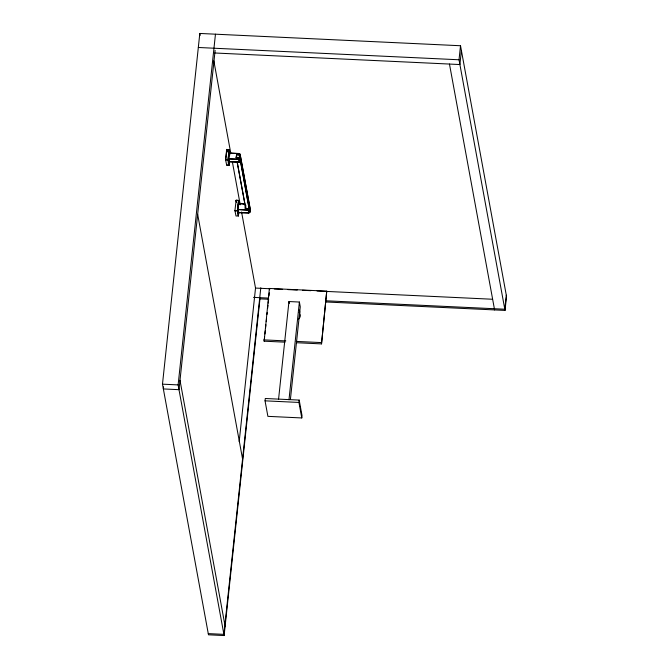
<?xml version="1.0" encoding="UTF-8"?>
<svg xmlns="http://www.w3.org/2000/svg" width="669" height="669" viewBox="0 0 669 669"><rect width="100%" height="100%" fill="white"/><g stroke="black" fill="none" stroke-linecap="round" stroke-linejoin="round"><path stroke-width="1" d="M229.584 161.02L229.149 165.118L226.682 165.143L225.578 159.766L226.674 149.522L229.275 149.647L228.012 160.025L225.721 159.916L226.841 149.396L227.159 151.135M239.076 158.076L239.46 162.224L229.291 161.747L228.647 158.754L229.25 153.142L239.678 153.636L239.561 154.69L236.558 154.489L236.182 157.993L239.076 158.076L238.933 159.356L228.765 158.879L229.392 153.034L239.561 153.51L240.204 156.504M236.324 202.113L236.174 200.24L238.607 200.491L237.52 210.735L235.053 210.76L237.52 210.735L238.482 215.962L236.015 215.987L234.911 210.61L236.174 200.24L238.607 200.491L239.251 203.978M236.667 154.79C237.629 152.749 242.312 154.388 239.77 157.633L249.796 212.299L239.912 157.524C235.212 156.705 235.998 160.016 236.726 154.196M245.883 205.333C242.554 212.014 249.679 206.403 248.266 210.2L238.105 209.548L248.266 210.024L248.935 212.959L238.624 212.591L248.935 212.959M236.558 154.489C240.882 157.541 238.85 149.714 240.087 156.379M239.05 158.127L239.46 162.224L239.251 159.03M248.927 211.78L248.793 213.068L248.525 209.037L245.515 208.837L245.891 206.646M249.796 212.299L250.147 209.021L240.112 154.355L250.265 209.146L249.938 212.182L248.132 212.157M260.024 298.324L224.123 635.55L208.485 634.814L162.483 384.165L199.814 33.45L460.515 45.743L506.517 296.392L505.028 310.416L325.661 301.962M163.579 386.866L163.361 388.94L178.999 389.676L215.117 50.376M224.123 635.55L178.121 384.909L215.46 34.186M229.935 153.853L229.133 149.496L228.02 159.807C228.907 173.806 230.939 156.596 225.721 159.916M229.116 164.156L229.442 161.087M238.557 213.98L238.774 211.931M238.808 212.893L238.331 216.028L237.353 210.651L238.465 200.349L239.268 204.706M239.184 441.64L255.525 288.071L241.568 211.989M260.801 287.787L223.906 634.354L208.268 633.618M285.011 342.177L264.155 341.19L269.39 288.439L326.748 291.149L321.513 343.899L296.484 342.72M264.155 341.19L264.589 337.076M264.924 333.99L265.25 330.904M265.576 327.818L265.911 324.733M266.237 321.647L266.563 318.561M267.006 314.447L267.224 312.39M267.659 308.275L267.985 305.189M268.21 303.132L268.645 299.01M268.971 295.924L269.306 292.838M265.041 400.84L265.292 398.498L299.185 400.095L302.028 415.616L301.778 417.949L267.893 416.352L265.041 400.84L298.934 402.437L301.778 417.949M278.563 399.226L288.958 301.543L299.386 302.037L300.264 306.812L290.421 399.293M288.991 399.719L299.386 302.037M298.934 402.437L299.185 400.095M321.513 343.899L326.748 291.149M505.028 310.416L459.026 59.775L460.515 45.743M461.393 50.518L459.896 64.55L214.841 52.993M506.299 295.196L504.802 309.22L325.443 300.766M226.707 165.076L229.007 165.184M229.291 161.747L239.602 162.115L238.933 159.18L228.765 158.879M244.821 204.17C236.006 201.352 237.955 206.646 238.649 212.533M298.499 319.004L299.419 318.068A5.369 4.758 -10.4 0 0 300.314 314.53M226.841 149.396L227.151 152.139M238.724 203.878L244.795 204.221M236.466 157.951L236.383 157.299M235.998 200.374L236.492 201.979M198.325 47.482L459.026 59.775M255.525 288.071L270.125 288.757M274.298 288.958L282.644 289.351M287.854 289.593L297.237 290.037M302.455 290.279L310.801 290.672M317.056 290.973L492.242 299.235M253.492 297.371L268.093 298.065M259.965 298.859L268.311 299.252M263.912 339.877L285.814 340.914M296.242 341.407L321.271 342.587M162.483 384.165L178.121 384.909M229.107 149.572L229.919 153.134M240.112 154.355L239.912 157.524L236.257 157.349M299.21 312.356L299.921 313.368M449.468 64.057L494.6 309.923M288.958 301.543L289.309 303.458M269.39 288.439L269.632 289.752M249.186 205.433L249.537 207.348M237.177 161.831L245.799 208.795L237.06 161.714M213.829 60.871L230.813 153.393M232.319 161.622L240.246 204.798M229.743 154.94L229.392 153.034L229.601 155.057M199.814 33.45L200.165 35.357M197.664 214.323L242.571 459.001M179.994 380.327L225.119 626.201M299.311 310.031A5.369 4.758 -10.4 0 1 299.436 313.619"/></g></svg>
